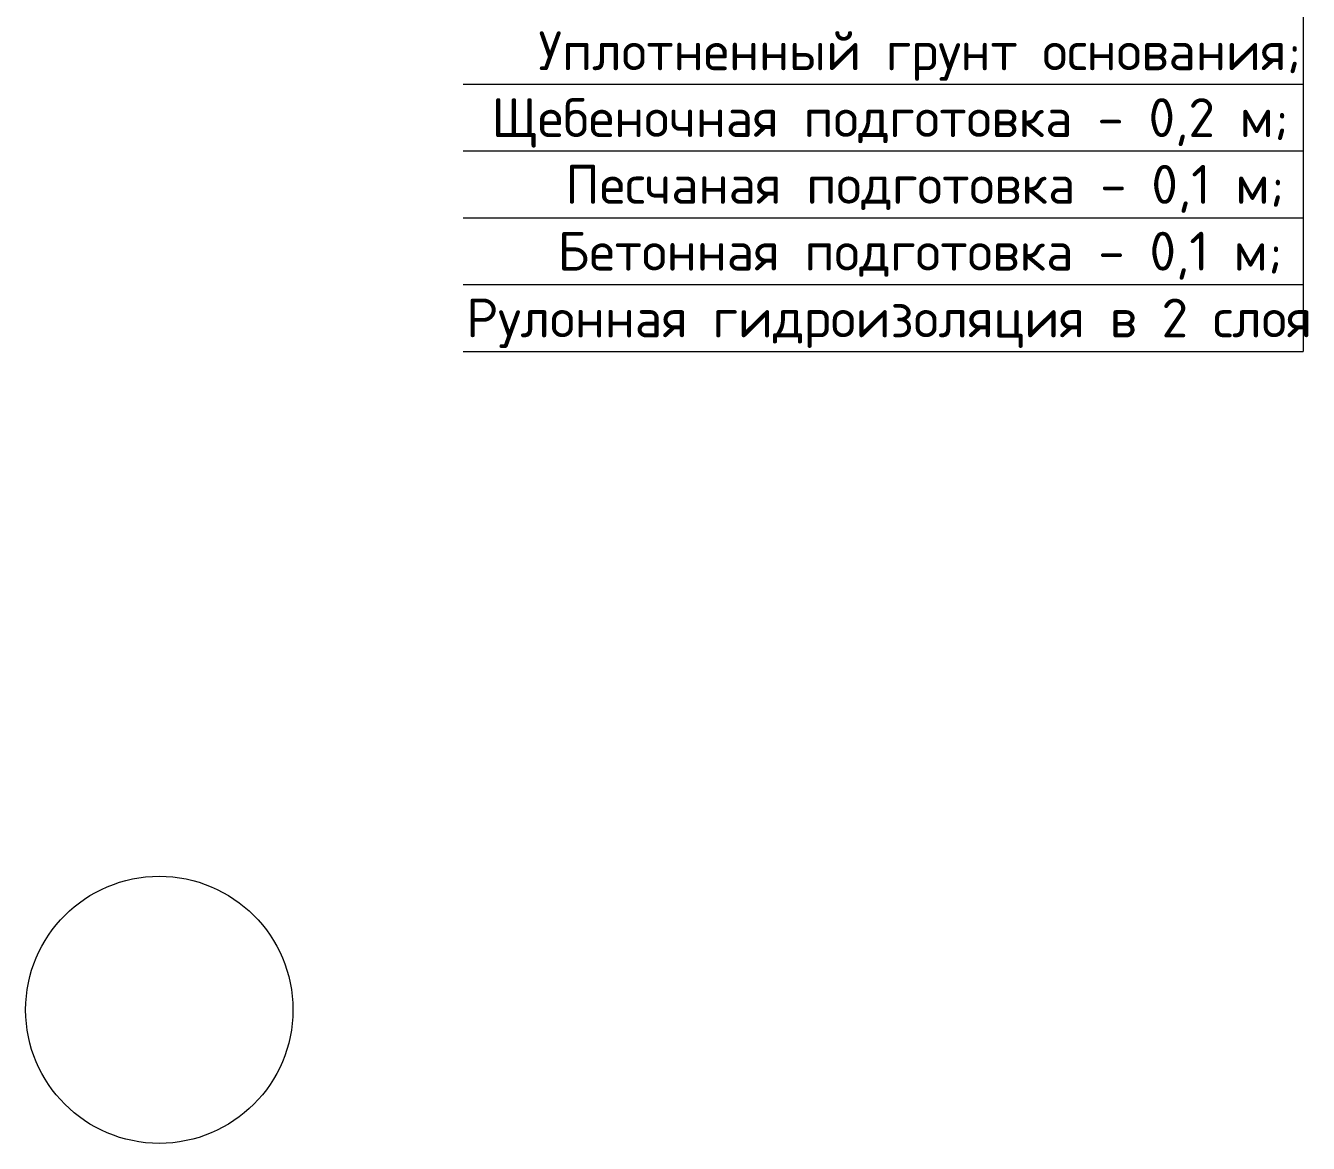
# Model space of a CAD drawing. Header units: millimetres. Extents: x 4549725 to 4654742, y -2132028 to -2073990.
# Drawn here: x 4582909 to 4587036, y -2105811 to -2102212 of the extents above; entities that cross this region are included whole.
import ezdxf

# ---------------------------------------------------------------- set-up
doc = ezdxf.new("R2010")
doc.units = ezdxf.units.MM
doc.layers.add('выноски', color=7, linetype='Continuous', lineweight=20)
doc.layers.add('помощь', color=1, linetype='Continuous', lineweight=0, plot=False)
doc.styles.add('ISOCPEUR', font='isocpeur.ttf')

msp = doc.modelspace()

# ---------------------------------------------------------------- linework, layer by layer
at = {"layer": 'выноски', "linetype": 'Continuous'}
for p, q in [((4587019.5, -2100785.6), (4587019.5, -2102401)), ((4584317, -2102401), (4587019.5, -2102401)), ((4587019.5, -2102401), (4587019.5, -2103261)), ((4584317, -2102616), (4587019.5, -2102616)), ((4584317, -2102831), (4587019.5, -2102831)), ((4584317, -2103046), (4587019.5, -2103046)), ((4584317, -2103261), (4587019.5, -2103261))]:
    msp.add_line(p, q, dxfattribs=at)
at = {"layer": 'помощь'}
msp.add_circle((4583338.7, -2105380.8), 430, dxfattribs=at)

# ---------------------------------------------------------------- texts
at = {"layer": 'выноски', "linetype": 'Continuous', "char_height": 125, "attachment_point": 1, "style": 'ISOCPEUR'}
for s, insert, width in [('\\f|b0|i0|c0|p34;\\W1.0000000000;\\T1.0000000000;\\o\\lУплотненный грунт основания;', (4584558.6, -2102231), 3238.095), ('\\f|b0|i0|c0|p34;\\W1.0000000000;\\T1.0000000000;\\o\\lЩебеночная подготовка - 0,2 м;', (4584407.7, -2102446), 3494.048), ('\\f|b0|i0|c0|p34;\\W1.0000000000;\\T1.0000000000;\\o\\lПесчаная подготовка - 0,1 м;', (4584645.2, -2102661), 3196.429), ('\\f|b0|i0|c0|p34;\\W1.0000000000;\\T1.0000000000;\\o\\lБетонная подготовка - 0,1 м;', (4584620.2, -2102876), 3261.905), ('\\f|b0|i0|c0|p34;\\W1.0000000000;\\T1.0000000000;\\o\\lРулонная гидроизоляция в 2 слоя', (4584326.4, -2103091), 3500)]:
    msp.add_mtext(s, dxfattribs=dict(at, insert=insert, width=width))

doc.saveas('drawing.dxf')
